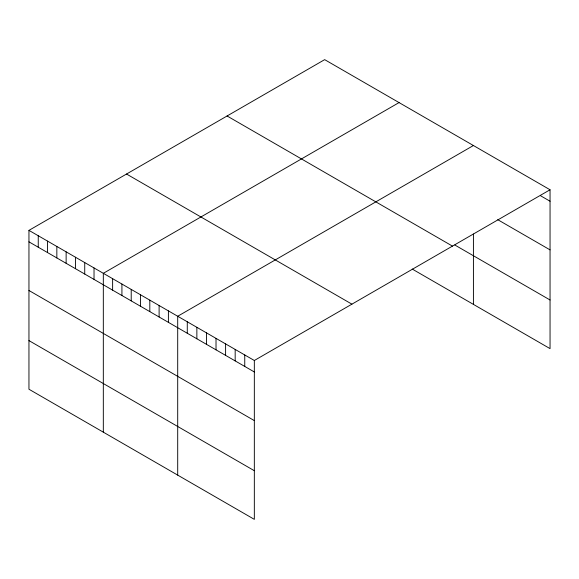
<?xml version="1.0" encoding="UTF-8"?>
<svg xmlns="http://www.w3.org/2000/svg" width="579" height="579" viewBox="0 0 579 579"><rect width="100%" height="100%" fill="white"/><g stroke="black" fill="none" stroke-linecap="round" stroke-linejoin="round"><path stroke-width="0.87" d="M28.95 230.37L254.333 360.493L254.333 519.356L28.95 389.233L28.95 230.37L324.667 59.644L550.05 189.767L550.05 348.63L412.212 269.047M399.047 102.584L103.323 273.317L103.323 432.173M473.419 145.524L177.702 316.257L177.702 475.12M254.333 360.493L550.05 189.767M540.475 195.702L550.05 201.231M497.737 219.673L550.05 249.875M454.826 245.011L550.05 299.987M227.084 115.981L452.46 246.104M126.54 174.033L351.916 304.156M28.95 241.841L254.333 371.964M28.95 290.484L254.333 420.607M28.95 340.597L254.333 470.72M473.419 234.032L473.419 304.388M244.751 354.963L244.751 366.435M235.175 349.434L235.175 360.905M225.593 343.904L225.593 355.376M216.018 338.375L216.018 349.846M206.435 332.845L206.435 344.317M196.86 327.316L196.86 338.787M187.278 321.786L187.278 333.258M168.402 310.887L168.402 322.358M159.109 305.517L159.109 316.988M149.809 300.154L149.809 311.625M140.516 294.783L140.516 306.255M131.216 289.413L131.216 300.885M121.923 284.05L121.923 295.522M112.623 278.68L112.623 290.151M94.03 267.947L94.03 279.418M84.729 262.577L84.729 274.048M75.436 257.214L75.436 268.678M66.136 251.843L66.136 263.315M56.843 246.473L56.843 257.945M47.543 241.11L47.543 252.582M38.25 235.74L38.25 247.211"/></g></svg>
